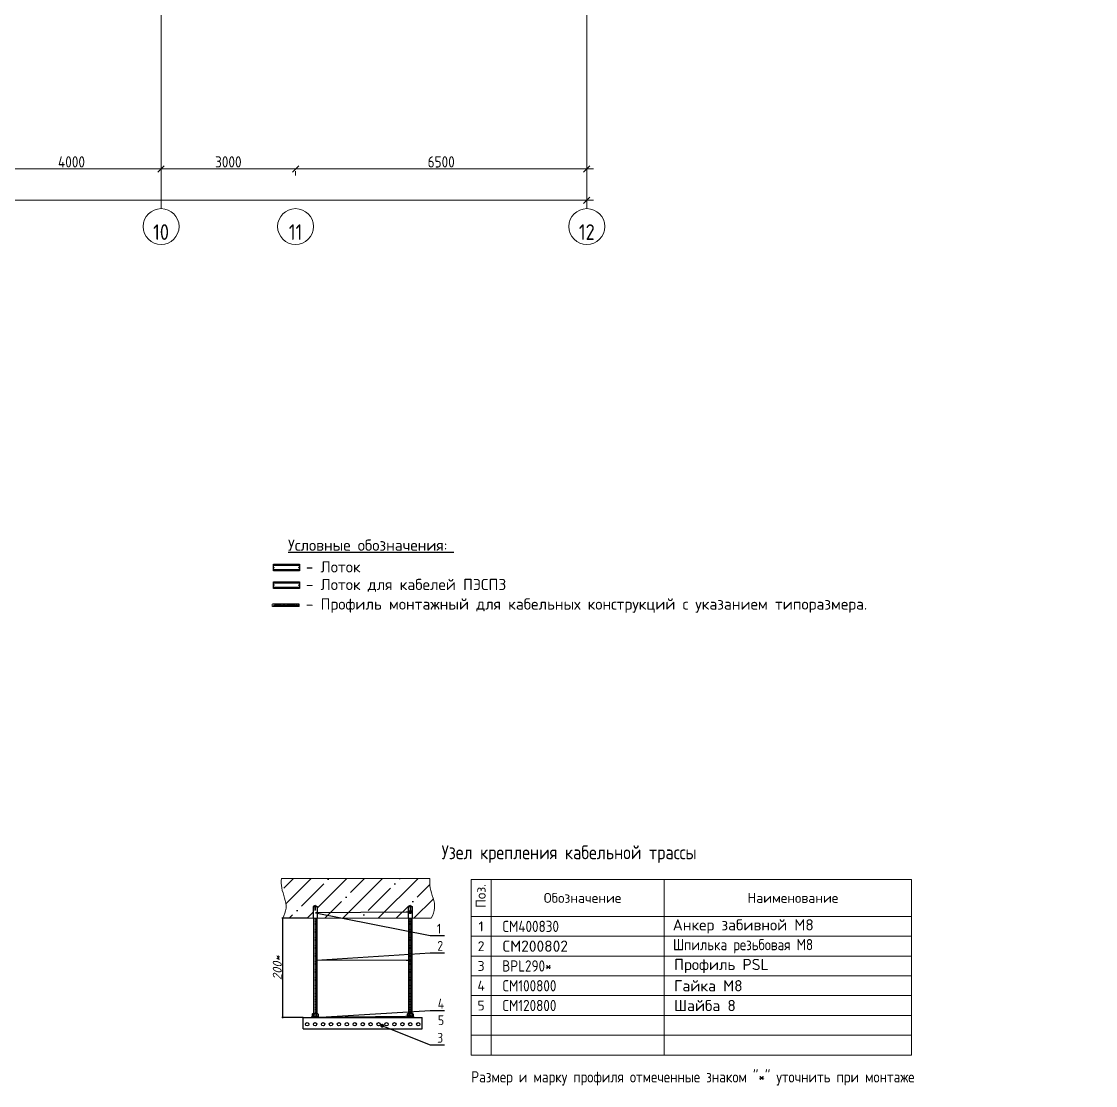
# Model space of a CAD drawing. Header units: millimetres. Extents: x -42533 to 645315, y 3457 to 82611.
# Drawn here: x 193073 to 217041, y 6894 to 30644 of the extents above; entities that cross this region are included whole.
import ezdxf
from ezdxf import colors
from ezdxf.entities.mleader import LeaderData, LeaderLine
from ezdxf.math import Vec2, Vec3

# ---------------------------------------------------------------- set-up
doc = ezdxf.new("R2010")
doc.units = ezdxf.units.MM
doc.set_wipeout_variables(frame=1)
for name, pattern in [('ADSK_Линия сетки', [25, 20, -2.5, 0, -2.5]), ('K5LT32777', [0]), ('K5LT32780', [0]), ('штрихпунктирная', [25.4, 12.7, -6.35, 0, -6.35])]:
    doc.linetypes.add(name, pattern=pattern)
for name, color, linetype, lineweight in [('Оси', 253, 'Continuous', 9), ('Ось', 140, 'штрихпунктирная', 15), ('Размеры', 7, 'Continuous', 9), ('СТЕНЫ', 7, 'Continuous', 9), ('ШТРИХОВКА', 252, 'Continuous', 15), ('ЭМ_кабеленесущие конструкции', 7, 'Continuous', 15), ('ЭМ_текст', 7, 'Continuous', 5)]:
    doc.layers.add(name, color=color, linetype=linetype, lineweight=lineweight)
for name, color, linetype in [('Основная', 7, 'Continuous'), ('Тонкая', 7, 'Continuous'), ('ШАХТЫ_ДЛЯ_СВОДНИКА', 7, 'Continuous'), ('ЭОМ_Лотки авар.', 1, 'Continuous'), ('ЭОМ_Лотки рабочие', 5, 'Continuous'), ('ЭОМ_Размеры', 7, 'Continuous')]:
    doc.layers.add(name, color=color, linetype=linetype)
doc.styles.add('GOST Common', font='GOST_Common.ttf', dxfattribs={"width": 0.9, "height": 350})
doc.styles.add('GOST Common_1', font='GOST_Common.ttf', dxfattribs={"width": 0.9, "height": 250})
doc.styles.add('ISOCPEUR', font='isocpeur.ttf', dxfattribs={"width": 0.85, "height": 275})
doc.styles.add('MYSTYLE', font='isocpeur.ttf', dxfattribs={"oblique": 15})
doc.styles.add('ГЕЛАЙН_АР', font='isocpeur.ttf')
doc.dimstyles.new('1', dxfattribs={"dimtxt": 35, "dimasz": 20, "dimexe": 15, "dimexo": 0.625, "dimgap": 20, "dimtad": 1, "dimdec": 0, "dimtxsty": 'MYSTYLE', "dimblk": 'OBLIQUE', "dimcen": 0, "dimdle": 15, "dimadec": 0, "dimazin": 0, "dimtfac": 1, "dimtdec": 0, "dimtmove": 0, "dimatfit": 3, "dimldrblk": 'OBLIQUE', "dimfxl": 1, "dimarcsym": 0})
doc.dimstyles.new('ADSK_Основной_2_5_мм', dxfattribs={"dimscale": 304.8, "dimtxt": 251.428749, "dimasz": 0.463911, "dimexe": 0.492126, "dimexo": 0.492126, "dimgap": 0.098425, "dimtad": 1, "dimrnd": 0.01, "dimdsep": 46, "dimtxsty": 'GOST Common_1', "dimblk1": 'OBLIQUE', "dimblk2": 'OBLIQUE', "dimsah": 1, "dimcen": 0.09, "dimdle": 0.492126, "dimazin": 2, "dimtfac": 1, "dimtdec": 4, "dimtix": 1, "dimtmove": 0, "dimatfit": 3, "dimfxl": 1, "dimtvp": 1, "dimtolj": 1, "dimtzin": 0, "dimlwd": 20, "dimlwe": 20, "dimarcsym": 2})

# ---------------------------------------------------------------- blocks, each defined once
blk = doc.blocks.new('_Oblique')
at = {"color": 0, "linetype": 'ByBlock', "lineweight": -2}
blk.add_line((-0.5, -0.5), (0.5, 0.5), dxfattribs=at)
blk = doc.blocks.new('*D460')
at = {"layer": 'Defpoints', "color": 0, "transparency": 16777216}
for p in [(42536, -3702), (46536, -3702), (46536, -3802)]:
    blk.add_point(p, dxfattribs=at)
at = {"layer": 'Размеры', "color": 0, "transparency": 16777216}
for p, q in [((42386, -3802), (46686, -3802)), ((42536, -3852), (42536, -3952)), ((46536, -3852), (46536, -3952))]:
    blk.add_line(p, q, dxfattribs=at)
at = {"layer": 'Размеры', "color": 0, "transparency": 16777216, "xscale": 141.4, "yscale": 141.4, "zscale": 141.4, "rotation": 180}
blk.add_blockref('_Oblique', (42536, -3802), dxfattribs=at)
at = {"layer": 'Размеры', "color": 0, "transparency": 16777216, "xscale": 141.4, "yscale": 141.4, "zscale": 141.4}
blk.add_blockref('_Oblique', (46536, -3802), dxfattribs=at)
at = {"layer": 'Размеры', "color": 0, "transparency": 16777216, "insert": (44536, -3647), "char_height": 250, "width": 782.41, "attachment_point": 5, "style": 'GOST Common_1'}
blk.add_mtext('\\A1;4000', dxfattribs=at)
blk = doc.blocks.new('*D461')
at = {"layer": 'Defpoints', "color": 0, "transparency": 16777216}
for p in [(46536, -3702), (49536, -3702), (49536, -3802)]:
    blk.add_point(p, dxfattribs=at)
at = {"layer": 'Размеры', "color": 0, "transparency": 16777216}
for p, q in [((46386, -3802), (49686, -3802)), ((46536, -3852), (46536, -3952)), ((49536, -3852), (49536, -3952))]:
    blk.add_line(p, q, dxfattribs=at)
at = {"layer": 'Размеры', "color": 0, "transparency": 16777216, "xscale": 141.4, "yscale": 141.4, "zscale": 141.4, "rotation": 180}
blk.add_blockref('_Oblique', (46536, -3802), dxfattribs=at)
at = {"layer": 'Размеры', "color": 0, "transparency": 16777216, "xscale": 141.4, "yscale": 141.4, "zscale": 141.4}
blk.add_blockref('_Oblique', (49536, -3802), dxfattribs=at)
at = {"layer": 'Размеры', "color": 0, "transparency": 16777216, "insert": (48036, -3647), "char_height": 250, "width": 756.84, "attachment_point": 5, "style": 'GOST Common_1'}
blk.add_mtext('\\A1;3000', dxfattribs=at)
blk = doc.blocks.new('*D462')
at = {"layer": 'Defpoints', "color": 0, "transparency": 16777216}
for p in [(49536, -3702), (56036, -3702), (56036, -3802)]:
    blk.add_point(p, dxfattribs=at)
at = {"layer": 'Размеры', "color": 0, "transparency": 16777216}
for p, q in [((49386, -3802), (56186, -3802)), ((49536, -3852), (49536, -3952)), ((56036, -3852), (56036, -3952))]:
    blk.add_line(p, q, dxfattribs=at)
at = {"layer": 'Размеры', "color": 0, "transparency": 16777216, "xscale": 141.4, "yscale": 141.4, "zscale": 141.4, "rotation": 180}
blk.add_blockref('_Oblique', (49536, -3802), dxfattribs=at)
at = {"layer": 'Размеры', "color": 0, "transparency": 16777216, "xscale": 141.4, "yscale": 141.4, "zscale": 141.4}
blk.add_blockref('_Oblique', (56036, -3802), dxfattribs=at)
at = {"layer": 'Размеры', "color": 0, "transparency": 16777216, "insert": (52786, -3647), "char_height": 250, "width": 756.84, "attachment_point": 5, "style": 'GOST Common_1'}
blk.add_mtext('\\A1;6500', dxfattribs=at)
blk = doc.blocks.new('*D463')
at = {"layer": 'Defpoints', "color": 0, "transparency": 16777216}
for p in [(-5814, -4402), (56036, -4402), (56036, -4502)]:
    blk.add_point(p, dxfattribs=at)
at = {"layer": 'Размеры', "color": 0, "transparency": 16777216}
for p, q in [((-5964, -4502), (56186, -4502)), ((-5814, -4552), (-5814, -4652)), ((56036, -4552), (56036, -4652))]:
    blk.add_line(p, q, dxfattribs=at)
at = {"layer": 'Размеры', "color": 0, "transparency": 16777216, "xscale": 141.4, "yscale": 141.4, "zscale": 141.4, "rotation": 180}
blk.add_blockref('_Oblique', (-5814, -4502), dxfattribs=at)
at = {"layer": 'Размеры', "color": 0, "transparency": 16777216, "xscale": 141.4, "yscale": 141.4, "zscale": 141.4}
blk.add_blockref('_Oblique', (56036, -4502), dxfattribs=at)
at = {"layer": 'Размеры', "color": 0, "transparency": 16777216, "insert": (25111, -4347), "char_height": 250, "width": 889.8, "attachment_point": 5, "style": 'GOST Common_1'}
blk.add_mtext('\\A1;61850', dxfattribs=at)
blk = doc.blocks.new('*U364')
blk.add_line((600, -24), (600, 24))
blk.add_wipeout([(600, -24), (0, -24), (0, 24), (600, 24)])
for p, q in [((0, -24), (0, 24)), ((0, 24), (600, 24)), ((0, 22.5), (600, 22.5)), ((0, -22.5), (600, -22.5)), ((0, -29), (600, -29))]:
    blk.add_line(p, q)
for points in [[(25.25, 8.5, 0.28392773), (14.75, 8.5), (14.75, -8.5, 0.28392773), (25.25, -8.5)], [(68.5, -5.25, 0.28392773), (68.5, 5.25), (51.5, 5.25, 0.28392773), (51.5, -5.25)], [(105.25, 8.5, 0.28392773), (94.75, 8.5), (94.75, -8.5, 0.28392773), (105.25, -8.5)], [(148.5, -5.25, 0.28392773), (148.5, 5.25), (131.5, 5.25, 0.28392773), (131.5, -5.25)], [(185.25, 8.5, 0.28392773), (174.75, 8.5), (174.75, -8.5, 0.28392773), (185.25, -8.5)], [(228.5, -5.25, 0.28392773), (228.5, 5.25), (211.5, 5.25, 0.28392773), (211.5, -5.25)], [(265.25, 8.5, 0.28392773), (254.75, 8.5), (254.75, -8.5, 0.28392773), (265.25, -8.5)], [(308.5, -5.25, 0.28392773), (308.5, 5.25), (291.5, 5.25, 0.28392773), (291.5, -5.25)], [(345.25, 8.5, 0.28392773), (334.75, 8.5), (334.75, -8.5, 0.28392773), (345.25, -8.5)], [(388.5, -5.25, 0.28392773), (388.5, 5.25), (371.5, 5.25, 0.28392773), (371.5, -5.25)], [(425.25, 8.5, 0.28392773), (414.75, 8.5), (414.75, -8.5, 0.28392773), (425.25, -8.5)], [(468.5, -5.25, 0.28392773), (468.5, 5.25), (451.5, 5.25, 0.28392773), (451.5, -5.25)], [(505.25, 8.5, 0.28392773), (494.75, 8.5), (494.75, -8.5, 0.28392773), (505.25, -8.5)], [(548.5, -5.25, 0.28392773), (548.5, 5.25), (531.5, 5.25, 0.28392773), (531.5, -5.25)]]:
    blk.add_lwpolyline(points, format="xyb", close=True)
blk = doc.blocks.new('*U362')
for p, q in [((75, 583), (-75, 583)), ((-75, 583), (-75, 0)), ((-53, 583), (-53, 0)), ((53, 0), (53, 583)), ((75, 0), (75, 583)), ((-75, 0), (75, 0))]:
    blk.add_line(p, q)
for centre in [(-64, 548), (0, 568), (64, 548), (-64, 35), (0, 15), (64, 35)]:
    blk.add_circle(centre, 3.5)
blk = doc.blocks.new('_Dot')
at = {"color": 0, "linetype": 'ByBlock', "lineweight": -2}
blk.add_line((-0.5, 0), (-1, 0), dxfattribs=at)
at = {"color": 0, "linetype": 'ByBlock', "const_width": 0.5}
blk.add_lwpolyline([(-0.25, 0, 1), (0.25, 0, 1)], format="xyb", close=True, dxfattribs=at)
blk = doc.blocks.new('*D762')
at = {"layer": 'Defpoints', "color": 0, "transparency": 16777216}
for p in [(199445, 10628), (198901, 8416), (199361, 8416)]:
    blk.add_point(p, dxfattribs=at)
at = {"layer": 'ЭОМ_Размеры', "color": 0, "lineweight": -2, "transparency": 16777216}
for p, q in [((199444, 10628), (198886, 10628)), ((198901, 10643), (198901, 8401)), ((199360, 8416), (198886, 8416))]:
    blk.add_line(p, q, dxfattribs=at)
at = {"layer": 'ЭОМ_Размеры', "color": 0, "lineweight": -2, "transparency": 16777216, "xscale": 20, "yscale": 20, "zscale": 20}
for p, rotation in [((198901, 10628), 90), ((198901, 8416), 270)]:
    blk.add_blockref('_Oblique', p, dxfattribs=dict(at, rotation=rotation))
at = {"layer": 'ЭОМ_Размеры', "color": 0, "transparency": 16777216, "insert": (198781, 9522), "char_height": 200, "attachment_point": 5, "rotation": 90, "style": 'MYSTYLE'}
blk.add_mtext('200*', dxfattribs=at)
blk = doc.blocks.new('План 2 этажа')
at = {"lineweight": 9}
h = blk.add_hatch(dxfattribs=at)
h.set_pattern_fill('ANSI34', color=8, scale=20)
h.set_pattern_definition([(45, (686.36, 338.7), (-269.4077, 269.4077), []), (45, (776.16, 338.7), (-269.4077, 269.4077), []), (45, (865.96, 338.7), (-269.4077, 269.4077), []), (45, (955.77, 338.7), (-269.4077, 269.4077), [])])
h.paths.add_polyline_path([(44851.357, 8633.7), (44751.357, 8633.7), (44751.357, 5758.7), (44851.357, 5758.7), (44851.357, 5765.757)])
h.paths.add_polyline_path([(44851.357, 8965.757), (44141.357, 8965.757), (44141.357, 8865.757), (44751.357, 8865.757), (44751.357, 8633.7), (44851.357, 8633.7)])
h.paths.add_polyline_path([(43071.357, 8965.757), (42607.411, 8965.757), (42608.511, 8865.757), (43071.357, 8865.757)])
h.paths.add_polyline_path([(44839.469, 4703.7), (44851.357, 4703.7), (44851.357, 5758.7), (44751.357, 5758.7), (44751.357, 4703.7), (44826.357, 4703.7)])
h.paths.add_polyline_path([(38937.342, -5867.992), (39332.842, -5867.992), (39332.842, -5096.401), (38937.342, -5096.401)], flags=9)
h.paths.add_polyline_path([(487.342, -5523.806), (882.842, -5523.806), (882.842, -4752.215), (487.342, -4752.215)], flags=9)
h.paths.add_polyline_path([(3487.342, -5523.806), (3882.842, -5523.806), (3882.842, -4752.215), (3487.342, -4752.215)], flags=9)
h.paths.add_polyline_path([(7622.042, -5523.806), (8049.042, -5523.806), (8049.042, -4752.215), (7622.042, -4752.215)], flags=9)
h.paths.add_polyline_path([(10637.342, -5523.806), (11032.842, -5523.806), (11032.842, -4752.215), (10637.342, -4752.215)], flags=9)
h.paths.add_polyline_path([(18537.342, -5523.806), (18932.842, -5523.806), (18932.842, -4752.215), (18537.342, -4752.215)], flags=9)
h.paths.add_polyline_path([(31035.791, -5523.806), (31431.291, -5523.806), (31431.291, -4752.215), (31035.791, -4752.215)], flags=9)
h.paths.add_polyline_path([(42337.342, -5523.806), (42732.842, -5523.806), (42732.842, -4752.215), (42337.342, -4752.215)], flags=9)
h.paths.add_polyline_path([(49290.092, -5523.806), (49780.092, -5523.806), (49780.092, -4752.215), (49290.092, -4752.215)], flags=9)
h.paths.add_polyline_path([(-5981.158, -5523.806), (-5648.658, -5523.806), (-5648.658, -4752.215), (-5981.158, -4752.215)], flags=9)
h.paths.add_polyline_path([(55758.592, -5523.806), (56311.592, -5523.806), (56311.592, -4752.215), (55758.592, -4752.215)], flags=9)
h.paths.add_polyline_path([(-10042.694, -119.379), (-9584.194, -119.379), (-9584.194, 652.212), (-10042.694, 652.212)], flags=9)
h.paths.add_polyline_path([(-10026.944, 8180.621), (-9599.944, 8180.621), (-9599.944, 8952.212), (-10026.944, 8952.212)], flags=9)
h.paths.add_polyline_path([(-10011.644, 12830.621), (-9616.144, 12830.621), (-9616.144, 13602.212), (-10011.644, 13602.212)], flags=9)
h.paths.add_polyline_path([(-10042.694, 20130.621), (-9584.194, 20130.621), (-9584.194, 20902.212), (-10042.694, 20902.212)], flags=9)
h.paths.add_polyline_path([(-10011.644, 36430.621), (-9616.144, 36430.621), (-9616.144, 37202.212), (-10011.644, 37202.212)], flags=9)
h.paths.add_polyline_path([(-10058.894, 42930.621), (-9568.894, 42930.621), (-9568.894, 43702.212), (-10058.894, 43702.212)], flags=9)
h.paths.add_polyline_path([(-10026.944, 1680.621), (-9599.944, 1680.621), (-9599.944, 2452.212), (-10026.944, 2452.212)], flags=9)
h.paths.add_polyline_path([(46258.592, -5523.806), (46811.592, -5523.806), (46811.592, -4752.215), (46258.592, -4752.215)], flags=9)
at = {"layer": 'Оси', "color": 8, "linetype": 'ADSK_Линия сетки'}
for p, q in [((46535.923, -4690.674), (46535.923, 43330.545)), ((56035.923, -4690.674), (56035.923, 43330.545))]:
    blk.add_line(p, q, dxfattribs=at)
at = {"layer": 'Оси', "color": 8, "lineweight": 20}
for centre, start, end in [((46535.923, -5090.674), 360, 180), ((49535.923, -5090.674), 360, 180), ((56035.923, -5090.674), 360, 180), ((46535.923, -5090.674), 180, 360), ((49535.923, -5090.674), 180, 360), ((56035.923, -5090.674), 180, 360)]:
    blk.add_arc(centre, 400, start, end, dxfattribs=at)
at = {"layer": 'Оси', "color": 8, "char_height": 350, "attachment_point": 5, "line_spacing_factor": 1.022766, "style": 'GOST Common'}
for s, insert, width in [('\\pxqc,t0.25714,0.51429,0.77143,1.02857,1.28571,1.54286,1.8,2.05714,2.31429,2.57143,2.82857,3.08571,3.34286,3.6,3.85714,4.11429,4.37143,4.62857,4.88571,5.14286,5.4,5.65714,5.91429,6.17143,6.42857,6.68571,6.94286,7.2,7.45714,7.71429,7.97143,8.22857;{10}', (46535.092, -5213.579), 387), ('\\pxqc,t0.25714,0.51429,0.77143,1.02857,1.28571,1.54286,1.8,2.05714,2.31429,2.57143,2.82857,3.08571,3.34286,3.6,3.85714,4.11429,4.37143,4.62857,4.88571,5.14286,5.4,5.65714,5.91429,6.17143,6.42857,6.68571,6.94286,7.2,7.45714,7.71429,7.97143,8.22857;{11}', (49535.092, -5213.579), 315.9), ('\\pxqc,t0.25714,0.51429,0.77143,1.02857,1.28571,1.54286,1.8,2.05714,2.31429,2.57143,2.82857,3.08571,3.34286,3.6,3.85714,4.11429,4.37143,4.62857,4.88571,5.14286,5.4,5.65714,5.91429,6.17143,6.42857,6.68571,6.94286,7.2,7.45714,7.71429,7.97143,8.22857;{12}', (56035.092, -5213.579), 387)]:
    blk.add_mtext(s, dxfattribs=dict(at, insert=insert, width=width))
at = {"layer": 'Размеры', "color": 8}
for base, p1, p2, override, picture, middle in [((46535.923, -3802.391), (42535.923, -3702.406), (46535.923, -3702.406), {"dimpost": '<>', "dimfxl": 4000, "dimlwd": 65535, "dimlwe": 65535}, '*D460', (44535.923, -3647.391)), ((49535.923, -3802.391), (46535.923, -3702.406), (49535.923, -3702.406), {"dimpost": '<>', "dimfxl": 3000, "dimlwd": 65535, "dimlwe": 65535}, '*D461', (48035.923, -3647.391)), ((56035.923, -3802.391), (49535.923, -3702.406), (56035.923, -3702.406), {"dimpost": '<>', "dimfxl": 6500, "dimlwd": 65535, "dimlwe": 65535}, '*D462', (52785.923, -3647.391)), ((56035.923, -4502.391), (-5814.077, -4402.406), (56035.923, -4402.406), {"dimpost": '<>', "dimfxl": 61850, "dimlwd": 65535, "dimlwe": 65535}, '*D463', (25110.923, -4347.391))]:
    dim = blk.add_linear_dim(base=base, p1=p1, p2=p2, dimstyle='ADSK_Основной_2_5_мм', override=override, dxfattribs=at)
    dim.commit()
    dim.dimension.update_dxf_attribs({"geometry": picture, "text_midpoint": middle})

msp = doc.modelspace()

# ---------------------------------------------------------------- hatches: boundary and pattern name
at = {"transparency": 33554610}
h = msp.add_hatch(dxfattribs=at)
h.set_pattern_fill('ANSI35', color=252, scale=88.491515)
h.set_pattern_definition([(45, (-1263379.4, -1812981.04), (-397.33824, 397.33824), []), (45, (-1262982.07, -1812981.04), (-397.33824, 397.33824), [702.4014, -140.48028, 0, -140.48028])])
edge = h.paths.add_edge_path()
edge.add_line((201705.7, 10628.1), (201705.7, 10884.5))
edge.add_line((201705.7, 10884.5), (201705.7, 10893.3))
edge.add_line((201705.7, 10893.3), (201749.9, 10911))
edge.add_line((201749.9, 10911), (201794.2, 10893.3))
edge.add_line((201794.2, 10893.3), (201794.2, 10884.5))
edge.add_line((201794.2, 10884.5), (201794.2, 10628.1))
edge.add_line((201794.2, 10628.1), (202216.7, 10628.2))
edge.add_spline(control_points=[(202216.7, 10628.2), (202250.7, 10703.4), (202351, 10924.5), (202183.2, 11220.9), (202183.5, 11445.9), (202187.7, 11515)], knot_values=[103.004457, 103.004457, 103.004457, 103.004457, 129.9419034, 182.3712968, 205.6713441, 205.6713441, 205.6713441, 205.6713441], degree=3, periodic=0)
edge.add_line((202187.7, 11515), (198874.2, 11515))
edge.add_spline(control_points=[(198874.2, 11515), (198870, 11445.7), (198869.6, 11220.6), (199037.5, 10924), (198937.2, 10702.9), (198903.2, 10627.9)], knot_values=[102.9533774, 102.9533774, 102.9533774, 102.9533774, 126.3045042, 178.7338977, 205.6682311, 205.6682311, 205.6682311, 205.6682311], degree=3, periodic=0)
edge.add_line((198903.2, 10627.9), (199581.9, 10627.9))
edge.add_line((199581.9, 10627.9), (199581.9, 10884.5))
edge.add_line((199581.9, 10884.5), (199581.9, 10893.3))
edge.add_line((199581.9, 10893.3), (199626.1, 10911))
edge.add_line((199626.1, 10911), (199670.4, 10893.3))
edge.add_line((199670.4, 10893.3), (199670.4, 10884.5))
edge.add_line((199670.4, 10884.5), (199670.4, 10627.9))
edge.add_line((199670.4, 10627.9), (201705.7, 10628.1))

# ---------------------------------------------------------------- linework, layer by layer
at = {"transparency": 33554687}
msp.add_line((199021.5, 18797.2), (202723.2, 18797.2), dxfattribs=at)
at = {"color": 0, "linetype": 'K5LT32780', "lineweight": 15}
for p, q in [((203109.4, 11495.8), (212936.1, 11495.8)), ((203109.4, 7575.3), (203109.4, 11495.8)), ((203551.1, 10667.5), (203551.1, 11495.8)), ((207416.5, 10667.5), (207416.5, 11495.8)), ((212936.1, 7575.3), (212936.1, 11495.8)), ((203109.4, 10667.5), (212936.1, 10667.5)), ((203551.1, 7575.3), (203551.1, 10667.5)), ((207416.5, 7575.3), (207416.5, 10667.5))]:
    msp.add_line(p, q, dxfattribs=at)
at = {"color": 0, "linetype": 'K5LT32777', "lineweight": 15}
for p, q in [((203551.1, 10667.5), (207416.5, 10667.5)), ((203109.4, 10225.8), (203551.1, 10225.8)), ((203477.4, 10225.8), (207416.5, 10225.8)), ((203551.1, 10225.8), (207416.5, 10225.8)), ((207416.5, 10225.8), (212936.1, 10225.8)), ((203109.4, 9784), (203551.1, 9784)), ((203551.1, 9784), (207416.5, 9784)), ((207416.5, 9784), (212936.1, 9784)), ((203109.4, 9342.3), (203551.1, 9342.3)), ((203551.1, 9342.3), (207416.5, 9342.3)), ((207416.5, 9342.3), (212936.1, 9342.3)), ((203109.4, 8900.5), (203551.1, 8900.5)), ((203551.1, 8900.5), (207416.5, 8900.5)), ((207342.7, 8900.5), (212936.1, 8900.5)), ((203109.4, 8458.8), (203551.1, 8458.8)), ((203551.1, 8458.8), (207416.5, 8458.8)), ((207416.5, 8458.8), (212936.1, 8458.8)), ((203109.4, 8017), (203551.1, 8017)), ((203551.1, 8017), (207416.5, 8017)), ((207416.5, 8017), (212936.1, 8017)), ((203109.4, 7575.3), (203551.1, 7575.3)), ((203551.1, 7575.3), (207416.5, 7575.3)), ((207416.5, 7575.3), (212936.1, 7575.3))]:
    msp.add_line(p, q, dxfattribs=at)
for p, q in [((199360.6, 8159), (199360.6, 8415.6)), ((202015.4, 8159), (202015.4, 8415.6)), ((199360.6, 8159), (202015.4, 8159))]:
    msp.add_line(p, q)
for centre in [(199449.1, 8260.7), (199626.1, 8260.7), (199803.1, 8260.7), (199980.1, 8260.7), (200157.1, 8260.7), (200334, 8260.7), (200511, 8260.7), (200688, 8260.7), (200865, 8260.7), (201042, 8260.7), (201219, 8260.7), (201395.9, 8260.7), (201572.9, 8260.7), (201749.9, 8260.7), (201926.9, 8260.7)]:
    msp.add_circle(centre, 37.6)
at = {"layer": 'Основная'}
for p, q in [((199581.9, 10893.3), (199581.9, 10884.5)), ((199581.9, 10884.5), (199581.9, 10627.9)), ((199581.9, 10884.5), (199590.7, 10884.5)), ((199590.7, 10893.3), (199621.7, 10893.3)), ((199590.7, 10893.3), (199590.7, 10884.5)), ((199621.7, 10893.3), (199621.7, 10804.8)), ((199621.7, 10804.8), (199630.5, 10804.8)), ((199630.5, 10893.3), (199661.5, 10893.3)), ((199630.5, 10893.3), (199630.5, 10804.8)), ((199661.5, 10893.3), (199661.5, 10884.5)), ((199661.5, 10884.5), (199670.4, 10884.5)), ((199670.4, 10893.3), (199670.4, 10884.5)), ((199670.4, 10884.5), (199670.4, 10627.9)), ((201705.7, 10893.3), (201705.7, 10884.5)), ((201705.7, 10884.5), (201705.7, 10627.9)), ((201705.7, 10884.5), (201714.5, 10884.5)), ((201714.5, 10893.3), (201745.5, 10893.3)), ((201714.5, 10893.3), (201714.5, 10884.5)), ((201745.5, 10893.3), (201745.5, 10804.8)), ((201754.3, 10893.3), (201785.3, 10893.3)), ((201754.3, 10893.3), (201754.3, 10804.8)), ((201785.3, 10893.3), (201785.3, 10884.5)), ((201785.3, 10884.5), (201794.2, 10884.5)), ((201794.2, 10893.3), (201794.2, 10884.5)), ((201794.2, 10884.5), (201794.2, 10627.9)), ((201714.5, 10628.3), (201714.5, 8497.9)), ((201785.3, 10628.3), (201785.3, 8497.9))]:
    msp.add_line(p, q, dxfattribs=at)
at = {"layer": 'Основная', "color": 6}
msp.add_line((201745.5, 10804.8), (201754.3, 10804.8), dxfattribs=at)
at = {"layer": 'Основная'}
msp.add_lwpolyline([(201679.1, 8415.6), (201679.1, 8437.7), (201820.7, 8437.7), (201820.7, 8415.6)], dxfattribs=at)
at = {"layer": 'Ось'}
msp.add_line((201749.9, 8415.6), (201749.9, 10628.3), dxfattribs=at)
at = {"layer": 'СТЕНЫ'}
for p, q in [((198874.2, 11515), (202187.7, 11515)), ((198903.2, 10627.9), (202216.7, 10628.2))]:
    msp.add_line(p, q, dxfattribs=at)
for points in [[(198874.2, 11515), (198870, 11445.7), (198869.6, 11220.6), (199037.5, 10924), (198937.2, 10702.9), (198903.2, 10627.9)], [(202187.7, 11515.5), (202183.5, 11446.2), (202183.1, 11221), (202351, 10924.5), (202250.7, 10703.4), (202216.7, 10628.2)]]:
    msp.add_open_spline(points, degree=3, knots=[102.9533774, 102.9533774, 102.9533774, 102.9533774, 126.3045042, 178.7338977, 205.6713441, 205.6713441, 205.6713441, 205.6713441], dxfattribs=at)
at = {"layer": 'Тонкая'}
for p, q in [((199626.1, 10911), (199581.9, 10893.3)), ((199626.1, 10911), (199670.4, 10893.3)), ((201749.9, 10911), (201705.7, 10893.3)), ((201749.9, 10911), (201794.2, 10893.3)), ((199596.7, 8497.9), (199596.7, 10627.9)), ((199655.5, 8497.9), (199655.5, 10627.9)), ((201720.5, 8497.9), (201720.5, 10628.3)), ((201779.3, 8497.9), (201779.3, 10628.3))]:
    msp.add_line(p, q, dxfattribs=at)

# ---------------------------------------------------------------- block references
at = {"layer": 'ШАХТЫ_ДЛЯ_СВОДНИКА', "transparency": 33554687, "xscale": -1}
msp.add_blockref('*U364', (199271.6, 17613.8), dxfattribs=at)
at = {"layer": 'ШТРИХОВКА'}
msp.add_blockref('План 2 этажа', (149653.4, 31156.8), dxfattribs=at)
at = {"layer": 'ЭОМ_Лотки авар.', "color": 1, "xscale": -1, "rotation": 90}
msp.add_blockref('*U362', (199276.8, 18063.7), dxfattribs=at)
at = {"layer": 'ЭОМ_Лотки рабочие', "xscale": -1, "rotation": 90}
msp.add_blockref('*U362', (199276.8, 18457.2), dxfattribs=at)

# ---------------------------------------------------------------- texts
at = {"transparency": 33554687, "style": 'ISOCPEUR'}
for s, p in [('Условные обозначения:', (199021.5, 18830.8)), ('- Лоток  ', (199417.9, 18346.5)), ('- Лоток для кабелей ПЭСПЗ', (199417.9, 17952.9)), ('- Профиль монтажный для кабельных конструкций с указанием типоразмера.', (199417.9, 17516.4))]:
    msp.add_text(s, height=250, dxfattribs=at).set_placement(p)
at = {"color": 0, "lineweight": 15, "style": 'ГЕЛАЙН_АР'}
msp.add_text('Поз.', height=221.23, rotation=90, dxfattribs=at).set_placement((203432.1, 10860.8))
at = {"transparency": 33554687, "char_height": 250, "attachment_point": 5, "style": 'ISOCPEUR'}
for s, insert, width in [('\\pxi1,ql;CM400830', (205483.8, 10446.7), 3865.309), ('\\pxi1,ql;{\\W1;Анкер забивной М8}', (209096, 10446.7), 3478.778), ('\\pxi1,ql;{\\W1;CM200802}', (205483.8, 10004.9), 3865.309), ('\\pxi1,ql;Шпилька резьбовая М8', (209421.8, 10004.9), 4117.184), ('\\pxi1,ql;BPL290*', (205483.8, 9563.2), 3865.309), ('\\pxi1,ql;{\\W1;Профиль PSL}', (209125.9, 9563.2), 3478.778), ('\\pxi1,ql;CM100800', (205483.8, 9121.4), 3865.309), ('\\pxi1,ql;{\\W1;Гайка М8}', (209125.9, 9121.4), 3478.778), ('\\pxi1,ql;CM120800', (205483.8, 8679.7), 3865.309), ('\\pxi1,ql;{\\W1;Шайба 8}', (209125.9, 8679.7), 3478.778), ('\\pxi1,ql;Размер и марку профиля отмеченные знаком "*" уточнить при монтаже', (208194.3, 7053.4), 10667.223)]:
    msp.add_mtext(s, dxfattribs=dict(at, insert=insert, width=width))
at = {"layer": 'ЭМ_текст', "lineweight": 15, "attachment_point": 5, "style": 'ISOCPEUR'}
for s, insert, char_height, width in [('\\pxi1,ql;Узел крепления кабельной трассы', (207441, 12057.8), 309.72, 10603.303), ('\\pxi1,qc;{\\W1;Обозначение}', (205483.8, 11081.7), 221.229, 3865.309), ('\\pxi1,qc;{\\W1;Наименование}', (210176.3, 11081.7), 221.229, 5519.652), ('{\\W1;1}', (203330.3, 10446.7), 221.23, 441.75), ('{\\W1;2}', (203330.3, 10004.9), 221.23, 441.75), ('{\\W1;3}', (203330.3, 9563.2), 221.23, 441.75), ('{\\W1;4}', (203330.3, 9121.4), 221.23, 441.75), ('{\\W1;5}', (203330.3, 8679.7), 221.23, 441.75)]:
    msp.add_mtext(s, dxfattribs=dict(at, insert=insert, char_height=char_height, width=width))

# ---------------------------------------------------------------- leaders
at = {"layer": 'ЭМ_кабеленесущие конструкции', "lineweight": 5}
ml = msp.add_multileader_mtext('Standard', dxfattribs=at)
ml.set_content('Отделение для огнестойких кабелей', color=256, style='ISOCPEUR')
ml.set_leader_properties()
ml.set_arrow_properties(name='DOT')
ml.build(insert=Vec2(0, 0))
ml.multileader.update_dxf_attribs({"text_left_attachment_type": 6, "text_right_attachment_type": 6, "dogleg_length": 0.00122, "arrow_head_size": 48.9, "scale": 10})
ctx = ml.context
ctx.base_point, ctx.scale, ctx.char_height, ctx.arrow_head_size, ctx.landing_gap_size, ctx.plane_origin = Vec3(179713.5, 16726.1), 10, 195.708, 48.9, 97.9, Vec3(171171.4, 18822)
ctx.left_attachment, ctx.right_attachment = 6, 6
notes = []
notes.append((ctx, [(0, (1, 1, 0), (179713.5, 16726.1), (1, 0), 0.0597, [(1, [(178336, 15761.5)], 0, [])])]))
ctx.mtext.insert, ctx.mtext.width, ctx.mtext.defined_height, ctx.mtext.flow_direction = Vec3(179811.4, 16960.9), 3264.223, 525.7, 5
ml = msp.add_multileader_mtext('Standard', dxfattribs=at)
ml.set_content('Перегородка для лестничного лотка SEP L1500 Н 30', color=256, style='ISOCPEUR')
ml.set_leader_properties()
ml.set_arrow_properties(name='DOT')
ml.build(insert=Vec2(0, 0))
ml.multileader.update_dxf_attribs({"text_left_attachment_type": 6, "text_right_attachment_type": 6, "dogleg_length": 0.00122, "arrow_head_size": 48.9, "scale": 10})
ctx = ml.context
ctx.base_point, ctx.scale, ctx.char_height, ctx.arrow_head_size, ctx.landing_gap_size, ctx.plane_origin = Vec3(179713.5, 16040.4), 10, 195.708, 48.9, 97.9, Vec3(181008.8, 13411.3)
ctx.left_attachment, ctx.right_attachment = 6, 6
notes.append((ctx, [(0, (1, 1, 0), (179713.5, 16040.4), (1, 0), 0.0597, [(1, [(178051.6, 15355)], 0, [])])]))
ctx.mtext.insert, ctx.mtext.width, ctx.mtext.defined_height, ctx.mtext.flow_direction = Vec3(179811.4, 16275.3), 4391.937, 201.2, 5
ml = msp.add_multileader_mtext('Standard', dxfattribs=at)
ml.set_content('Мастика огнеупорная\\Pдля заделки щелей между стеной и трубой ВГП', color=256, style='ISOCPEUR')
ml.set_leader_properties()
ml.set_arrow_properties(name='DOT')
ml.build(insert=Vec2(0, 0))
ml.multileader.update_dxf_attribs({"text_left_attachment_type": 6, "text_right_attachment_type": 6, "dogleg_length": 0.00122, "arrow_head_size": 59.6, "scale": 10})
ctx = ml.context
ctx.base_point, ctx.scale, ctx.char_height, ctx.arrow_head_size, ctx.landing_gap_size, ctx.plane_origin = Vec3(152068.4, 13524.2), 10, 238.481, 59.6, 119.2, Vec3(162163.6, 15957)
ctx.left_attachment, ctx.right_attachment = 6, 6
notes.append((ctx, [(1, (1, 1, 0), (156857.8, 13524.2), (-1, 0), 0.0727, [(2, [(156313.1, 14898.2)], 0, [])])]))
ctx.mtext.insert, ctx.mtext.width, ctx.mtext.defined_height, ctx.mtext.flow_direction = Vec3(152863.1, 13834.2), 4895.418, 235.2, 5
ml = msp.add_multileader_mtext('Standard', dxfattribs=at)
ml.set_content('Края трубы обрамить с обоих сторон ', color=256, style='ISOCPEUR')
ml.set_leader_properties()
ml.set_arrow_properties(name='DOT')
ml.build(insert=Vec2(0, 0))
ml.multileader.update_dxf_attribs({"text_left_attachment_type": 6, "text_right_attachment_type": 6, "dogleg_length": 0.00122, "arrow_head_size": 48.9, "scale": 10})
ctx = ml.context
ctx.base_point, ctx.scale, ctx.char_height, ctx.arrow_head_size, ctx.landing_gap_size, ctx.plane_origin = Vec3(179377.7, 11482.7), 10, 195.708, 48.9, 97.9, Vec3(182744.6, 13039.3)
ctx.left_attachment, ctx.right_attachment = 6, 6
notes.append((ctx, [(0, (1, 1, 0), (179377.6, 11482.7), (1, 0), 0.0597, [(2, [(178325.5, 12091.6)], 0, [])])]))
ctx.mtext.insert, ctx.mtext.width, ctx.mtext.defined_height, ctx.mtext.flow_direction = Vec3(179475.5, 11737.2), 3505.37, 193, 5
ml = msp.add_multileader_mtext('Standard', dxfattribs=at)
ml.set_content('Труба гибкая гофрированная\\Pсамозатухающая', color=256, style='ISOCPEUR')
ml.set_leader_properties()
ml.set_arrow_properties(name='DOT')
ml.build(insert=Vec2(0, 0))
ml.multileader.update_dxf_attribs({"text_left_attachment_type": 6, "text_right_attachment_type": 6, "dogleg_length": 0.00122, "arrow_head_size": 48.9, "scale": 10})
ctx = ml.context
ctx.base_point, ctx.scale, ctx.char_height, ctx.arrow_head_size, ctx.landing_gap_size, ctx.plane_origin = Vec3(179377.7, 10807.9), 10, 195.708, 48.9, 97.9, Vec3(182870.5, 13169.6)
ctx.left_attachment, ctx.right_attachment = 6, 6
notes.append((ctx, [(0, (1, 1, 0), (179377.6, 10807.9), (1, 0), 0.0597, [(2, [(178514.5, 10897.3)], 0, [])])]))
ctx.mtext.insert, ctx.mtext.width, ctx.mtext.defined_height, ctx.mtext.flow_direction = Vec3(179475.5, 11062.4), 3722.48, 193, 5
ml = msp.add_multileader_mtext('Standard', dxfattribs=at)
ml.set_content('1', color=256, style='ISOCPEUR')
ml.set_leader_properties()
ml.set_arrow_properties(name='DOT')
ml.build(insert=Vec2(0, 0))
ml.multileader.update_dxf_attribs({"text_left_attachment_type": 6, "text_right_attachment_type": 6, "dogleg_length": 0.00122, "arrow_head_size": 88.5, "scale": 10})
ctx = ml.context
ctx.base_point, ctx.scale, ctx.char_height, ctx.arrow_head_size, ctx.landing_gap_size, ctx.plane_origin = Vec3(202194.6, 10240.1), 10, 221.2, 88.5, 177, Vec3(201674.7, 9838.2)
ctx.left_attachment, ctx.right_attachment, ctx.text_align_type = 6, 6, 2
notes.append((ctx, [(0, (1, 1, 0), (202194.5, 10240.1), (1, 0), 0.108, [(0, [(201749.9, 10766.3), (199633.1, 10746.1)], 0, [])])]))
ctx.mtext.insert, ctx.mtext.width, ctx.mtext.defined_height, ctx.mtext.alignment, ctx.mtext.flow_direction = Vec3(202438, 10505.5), 119.899, 363.8, 3, 5
ml = msp.add_multileader_mtext('Standard', dxfattribs=at)
ml.set_content('2', color=256, style='ISOCPEUR')
ml.set_leader_properties()
ml.set_arrow_properties(name='DOT')
ml.build(insert=Vec2(0, 0))
ml.multileader.update_dxf_attribs({"text_left_attachment_type": 6, "text_right_attachment_type": 6, "dogleg_length": 0.00122, "arrow_head_size": 88.5, "scale": 10})
ctx = ml.context
ctx.base_point, ctx.scale, ctx.char_height, ctx.arrow_head_size, ctx.landing_gap_size, ctx.plane_origin = Vec3(202194.6, 9857.6), 10, 221.2, 88.5, 177, Vec3(201674.7, 9455.7)
ctx.left_attachment, ctx.right_attachment, ctx.text_align_type = 6, 6, 2
notes.append((ctx, [(0, (1, 1, 0), (202194.5, 9857.6), (1, 0), 0.108, [(0, [(201749.9, 9681.3), (199655.5, 9690.8)], 0, [])])]))
ctx.mtext.insert, ctx.mtext.width, ctx.mtext.defined_height, ctx.mtext.alignment, ctx.mtext.flow_direction = Vec3(202482.2, 10123), 119.899, 363.8, 3, 5
ml = msp.add_multileader_mtext('Standard', dxfattribs=at)
ml.set_content('3', color=256, style='ISOCPEUR')
ml.set_leader_properties()
ml.set_arrow_properties(name='DOT')
ml.build(insert=Vec2(0, 0))
ml.multileader.update_dxf_attribs({"text_left_attachment_type": 6, "text_right_attachment_type": 6, "dogleg_length": 0.00122, "arrow_head_size": 88.5, "scale": 10})
ctx = ml.context
ctx.base_point, ctx.scale, ctx.char_height, ctx.arrow_head_size, ctx.landing_gap_size, ctx.plane_origin = Vec3(202194.6, 7803.9), 10, 221.2, 88.5, 177, Vec3(201674.7, 7402)
ctx.left_attachment, ctx.right_attachment, ctx.text_align_type = 6, 6, 2
notes.append((ctx, [(0, (1, 1, 0), (202194.5, 7803.9), (1, 0), 0.108, [(1, [(201124.3, 8229)], 0, [])])]))
ctx.mtext.insert, ctx.mtext.width, ctx.mtext.defined_height, ctx.mtext.alignment, ctx.mtext.flow_direction = Vec3(202482.2, 8069.4), 119.899, 363.8, 3, 5
for ctx, leaders in notes:
    for number, flags, end, landing, length, lines in leaders:
        leader = LeaderData()
        leader.index, (leader.has_last_leader_line, leader.has_dogleg_vector, leader.attachment_direction) = number, flags
        leader.last_leader_point, leader.dogleg_vector, leader.dogleg_length = Vec3(end), Vec3(landing), length
        for number, points, colour, breaks in lines:
            line = LeaderLine()
            line.index, line.vertices, line.color, line.breaks = number, Vec3.list(points), colors.encode_raw_color(colour), breaks
            leader.lines.append(line)
        ctx.leaders.append(leader)

# ---------------------------------------------------------------- next in the draw order: wipeouts: each hides what was drawn before it
msp.add_wipeout([(199692.7, 8444.8), (199683.6, 8437.7), (199568.6, 8437.7), (199559.6, 8444.8), (199559.6, 8490.8), (199568.6, 8497.9), (199683.6, 8497.9), (199692.7, 8490.8)]).dxf.layer = 'Основная'

# ---------------------------------------------------------------- next in the draw order: linework, layer by layer
msp.add_line((199360.6, 8415.6), (202015.4, 8415.6))
at = {"layer": 'Основная'}
for p, q in [((199590.7, 10627.9), (199590.7, 8497.9)), ((199661.5, 10627.9), (199661.5, 8497.9)), ((199559.6, 8490.8), (199568.6, 8497.9)), ((199559.6, 8490.8), (199559.6, 8444.8)), ((199559.6, 8444.8), (199568.6, 8437.7)), ((199568.6, 8497.9), (199571.9, 8497.9)), ((199568.6, 8437.7), (199571.9, 8437.7)), ((199571.9, 8497.9), (199626.1, 8497.9)), ((199571.9, 8437.7), (199626.1, 8437.7)), ((199592.9, 8490.8), (199592.9, 8444.8)), ((199680.3, 8497.9), (199626.1, 8497.9)), ((199680.3, 8437.7), (199626.1, 8437.7)), ((199659.3, 8490.8), (199659.3, 8444.8)), ((199683.6, 8497.9), (199680.3, 8497.9)), ((199683.6, 8437.7), (199680.3, 8437.7)), ((199692.7, 8490.8), (199683.6, 8497.9)), ((199692.7, 8444.8), (199683.6, 8437.7)), ((199692.7, 8490.8), (199692.7, 8444.8))]:
    msp.add_line(p, q, dxfattribs=at)
msp.add_lwpolyline([(199555.3, 8415.6), (199555.3, 8437.7), (199696.9, 8437.7), (199696.9, 8415.6)], dxfattribs=at)
for centre, radius, start, end in [((199573.3, 8481.1), 16.8, 94.94994, 144.8587), ((199573.3, 8454.5), 16.8, 215.1413, 265.05006), ((199569.7, 8456.5), 41.4, 55.85327, 86.92994), ((199569.7, 8479), 41.4, 273.07006, 304.14673), ((199627.6, 8409.6), 88.3, 90.95135, 113.11511), ((199627.6, 8526), 88.3, 246.88489, 269.04865), ((199624.6, 8409.6), 88.3, 66.88489, 89.04865), ((199624.6, 8526), 88.3, 270.95135, 293.11511), ((199682.6, 8456.5), 41.4, 93.07006, 124.14673), ((199682.6, 8479), 41.4, 235.85327, 266.92994), ((199678.9, 8481.1), 16.8, 35.1413, 85.05006), ((199678.9, 8454.5), 16.8, 274.94994, 324.8587)]:
    msp.add_arc(centre, radius, start, end, dxfattribs=at)
at = {"layer": 'Ось'}
msp.add_line((199626.1, 8415.6), (199626.1, 10627.9), dxfattribs=at)

# ---------------------------------------------------------------- next in the draw order: dimensions: what is measured, and where the dimension line sits
at = {"layer": 'ЭОМ_Размеры'}
dim = msp.add_linear_dim(base=(198900.7, 8415.6), p1=(199444.6, 10627.9), p2=(199360.6, 8415.6), angle=90, text='200*', dimstyle='1', override={"dimtxt": 200}, dxfattribs=at)
dim.commit()
dim.dimension.update_dxf_attribs({"geometry": '*D762', "text_midpoint": (198780.7, 9521.8)})

# ---------------------------------------------------------------- next in the draw order: wipeouts: each hides what was drawn before it
msp.add_wipeout([(201816.5, 8444.8), (201807.4, 8437.7), (201692.4, 8437.7), (201683.4, 8444.8), (201683.4, 8490.8), (201692.4, 8497.9), (201807.4, 8497.9), (201816.5, 8490.8)]).dxf.layer = 'Основная'

# ---------------------------------------------------------------- next in the draw order: linework, layer by layer
at = {"layer": 'Основная'}
for p, q in [((201683.4, 8490.8), (201692.4, 8497.9)), ((201683.4, 8490.8), (201683.4, 8444.8)), ((201683.4, 8444.8), (201692.4, 8437.7)), ((201692.4, 8497.9), (201695.7, 8497.9)), ((201692.4, 8437.7), (201695.7, 8437.7)), ((201695.7, 8497.9), (201749.9, 8497.9)), ((201695.7, 8437.7), (201749.9, 8437.7)), ((201716.7, 8490.8), (201716.7, 8444.8)), ((201804.1, 8497.9), (201749.9, 8497.9)), ((201804.1, 8437.7), (201749.9, 8437.7)), ((201783.1, 8490.8), (201783.1, 8444.8)), ((201807.4, 8497.9), (201804.1, 8497.9)), ((201807.4, 8437.7), (201804.1, 8437.7)), ((201816.5, 8490.8), (201807.4, 8497.9)), ((201816.5, 8444.8), (201807.4, 8437.7)), ((201816.5, 8490.8), (201816.5, 8444.8))]:
    msp.add_line(p, q, dxfattribs=at)
for centre, radius, start, end in [((201697.1, 8481.1), 16.8, 94.94994, 144.8587), ((201697.1, 8454.5), 16.8, 215.1413, 265.05006), ((201693.5, 8456.5), 41.4, 55.85327, 86.92994), ((201693.5, 8479), 41.4, 273.07006, 304.14673), ((201751.4, 8409.6), 88.3, 90.95135, 113.11511), ((201751.4, 8526), 88.3, 246.88489, 269.04865), ((201748.4, 8409.6), 88.3, 66.88489, 89.04865), ((201748.4, 8526), 88.3, 270.95135, 293.11511), ((201806.4, 8456.5), 41.4, 93.07006, 124.14673), ((201806.4, 8479), 41.4, 235.85327, 266.92994), ((201802.7, 8481.1), 16.8, 35.1413, 85.05006), ((201802.7, 8454.5), 16.8, 274.94994, 324.8587)]:
    msp.add_arc(centre, radius, start, end, dxfattribs=at)

# ---------------------------------------------------------------- next in the draw order: leaders
at = {"layer": 'ЭМ_кабеленесущие конструкции', "lineweight": 5}
ml = msp.add_multileader_mtext('Standard', dxfattribs=at)
ml.set_content('4\\P5', color=256, style='ISOCPEUR')
ml.set_leader_properties()
ml.set_arrow_properties(name='DOT')
ml.build(insert=Vec2(0, 0))
ml.multileader.update_dxf_attribs({"text_left_attachment_type": 6, "text_right_attachment_type": 6, "dogleg_length": 0.00122, "arrow_head_size": 88.5, "scale": 10})
ctx = ml.context
ctx.base_point, ctx.scale, ctx.char_height, ctx.arrow_head_size, ctx.landing_gap_size, ctx.plane_origin = Vec3(202194.6, 8566.4), 10, 221.2, 88.5, 177, Vec3(201674.7, 8164.6)
ctx.left_attachment, ctx.right_attachment, ctx.text_align_type = 6, 6, 2
notes = []
notes.append((ctx, [(0, (1, 1, 0), (202194.5, 8566.4), (1, 0), 0.108, [(0, [(201733, 8439.6), (199626.1, 8415.6)], 0, [])])]))
ctx.mtext.insert, ctx.mtext.width, ctx.mtext.defined_height, ctx.mtext.alignment, ctx.mtext.flow_direction = Vec3(202504.3, 8831.9), 119.899, 363.8, 3, 5
for ctx, leaders in notes:
    for number, flags, end, landing, length, lines in leaders:
        leader = LeaderData()
        leader.index, (leader.has_last_leader_line, leader.has_dogleg_vector, leader.attachment_direction) = number, flags
        leader.last_leader_point, leader.dogleg_vector, leader.dogleg_length = Vec3(end), Vec3(landing), length
        for number, points, colour, breaks in lines:
            line = LeaderLine()
            line.index, line.vertices, line.color, line.breaks = number, Vec3.list(points), colors.encode_raw_color(colour), breaks
            leader.lines.append(line)
        ctx.leaders.append(leader)

doc.saveas('drawing.dxf')
